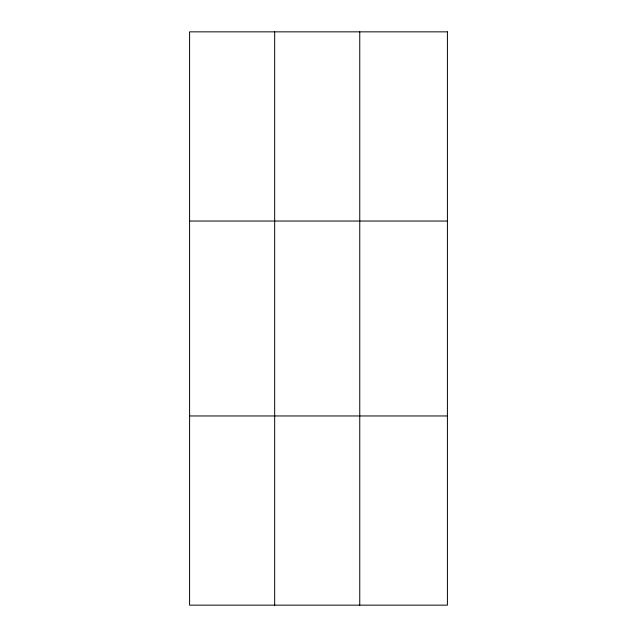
<?xml version="1.0" encoding="UTF-8"?>
<svg xmlns="http://www.w3.org/2000/svg" width="637" height="637" viewBox="0 0 637 637"><rect width="100%" height="100%" fill="white"/><g stroke="black" fill="none" stroke-linecap="round" stroke-linejoin="round"><path stroke-width="0.96" d="M274.674 605.15L274.674 31.85M359.754 605.15L359.754 31.85M189.587 221.039L447.413 221.039M189.587 415.961L447.413 415.961M447.413 31.85L447.413 605.15L189.587 605.15L189.587 31.85L447.413 31.85"/></g></svg>
